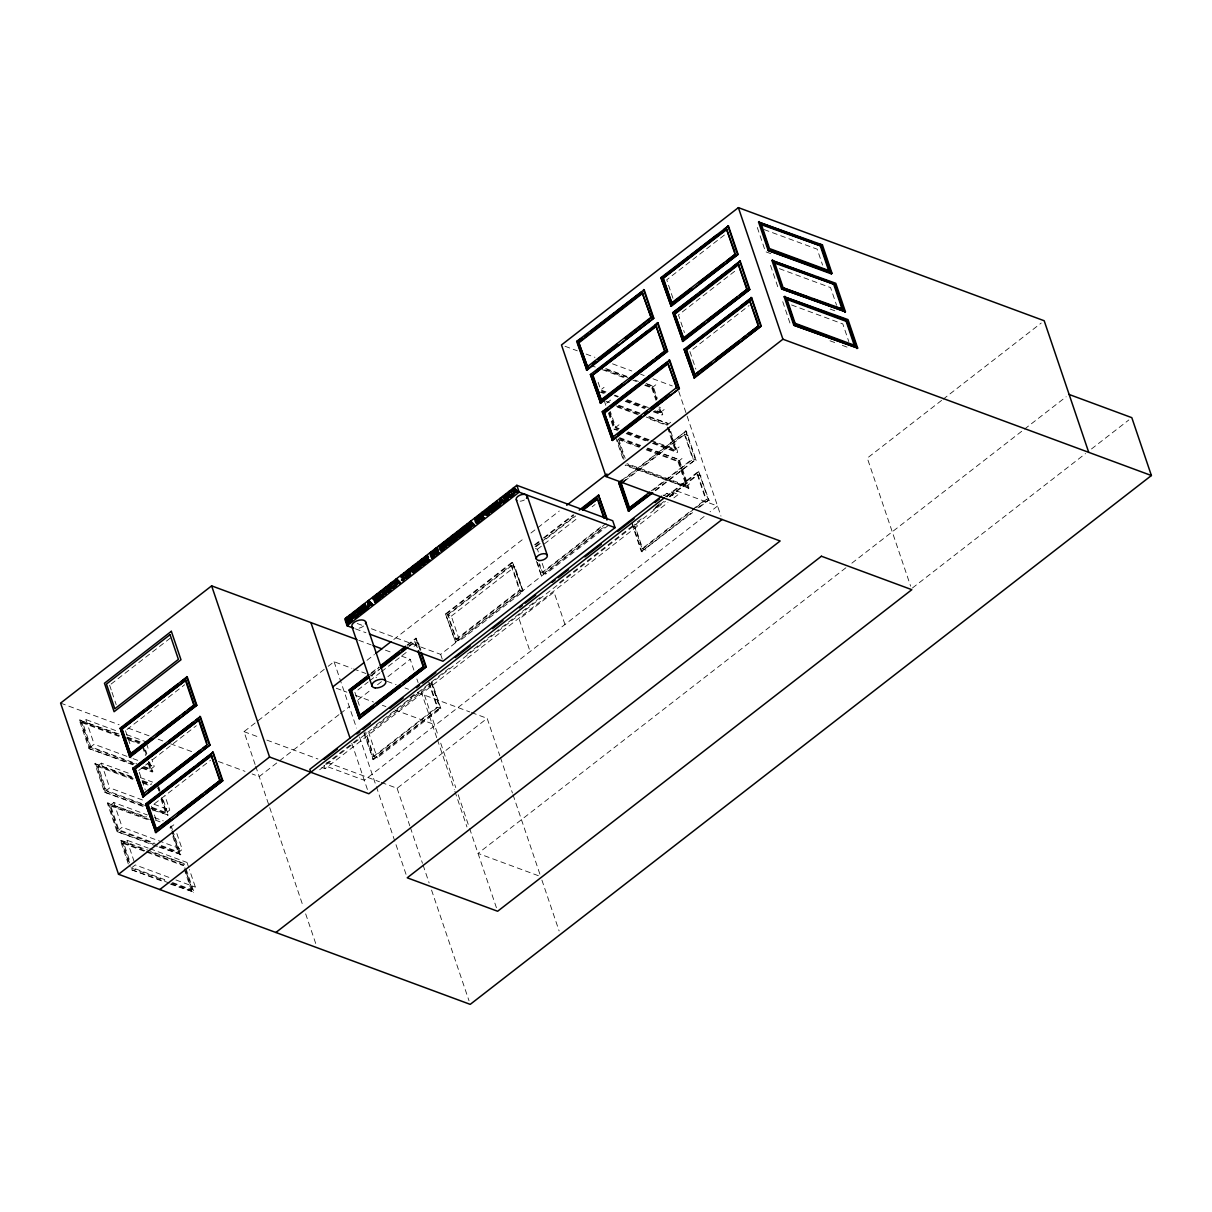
<?xml version="1.0" encoding="UTF-8"?>
<svg xmlns="http://www.w3.org/2000/svg" width="1212" height="1212" viewBox="0 0 1212 1212"><rect width="100%" height="100%" fill="white"/><g stroke="black" fill="none" stroke-linecap="round" stroke-linejoin="round"><path stroke-width="0.75" stroke-dasharray="5 3.75" d="M111.095 684.068L171.725 636.997M132.85 764.802L88.976 748.577L79.341 720.11L120.367 734.517M134.32 763.696L90.158 747.349L81.795 722.64L85.81 719.534L117.609 731.29M724.397 235.037L666.721 279.82L673.281 299.228M90.158 747.349L94.172 744.244L131.275 757.97M88.976 748.577L133.517 764.287M126.957 729.548L184.633 684.765M143.107 806.48L104.505 792.193L94.869 763.727L134.138 777.498M144.546 805.344L105.686 790.966L97.324 766.257L101.338 763.151L131.366 774.256M734.654 271.321L678.462 314.953L684.432 332.603M601.849 389.052L604.076 387.325M105.686 790.966L109.701 787.861L145.031 800.935M104.505 792.193L143.774 805.965M606.667 403.142L610.666 400.036M138.668 770.468L196.344 725.7M143.167 766.954L150.227 769.575L154.242 766.454L151.848 759.394M157.363 846.521L116.988 831.583L107.353 803.117L146.637 816.888M692.855 349.207L749.046 305.575M141.637 768.06L152.167 771.953L152.833 771.438L149.818 762.53M176.876 833.583L182.254 849.476L178.24 852.581L118.17 830.371L109.807 805.662L113.822 802.541L147.394 814.964M647.163 384.613L653.101 386.052L657.313 398.506M644.708 385.34L651.768 387.946L655.783 384.825M609.651 411.974L615.029 427.851L619.029 424.745M608.424 413.065L613.848 429.078L618.014 429.866M157.393 788.482L158.045 787.967L159.242 791.497M255.111 764.484L243.991 731.654L326.679 667.448M328.164 666.312L334.073 661.722L351.798 668.282M118.17 830.371L122.185 827.251L182.254 849.476M116.988 831.583L152.757 844.052M154.409 803.829L210.6 760.197M654.828 410.701L660.131 412.656L664.146 409.55M653.298 411.792L662.07 415.034L662.737 414.519L660.328 407.399M128.305 863.929L120.473 840.795L121.139 840.28L184.315 863.656L152.061 852.49M129.502 862.747L122.927 843.34L126.942 840.219L148.137 848.067M151.621 807.965L165.756 813.191L169.771 810.071L164.983 795.951M670.736 422.246L666.721 425.367L647.299 418.17M366.978 660.313L374.432 654.525M393.809 639.481L524.978 537.643M530.947 533.022L559.262 511.04M153.651 810.373L168.347 815.055L162.332 797.254M169.877 827.872L173.892 824.766M445.516 613.939L455.773 642.633L445.516 613.939L512.403 562.004L522.66 590.698L512.403 562.004M534.613 544.764L542.037 538.992M543.521 537.84L573.261 514.752M446.137 614.166L513.024 562.232M535.234 544.991L542.673 539.219M544.158 538.067L573.882 514.994M371.402 672.766L378.826 667.009M407.065 645.072L415.989 638.148L420.231 649.056M370.539 674.16L379.462 667.236M407.702 645.314L416.61 638.391M447.516 614.726L511.1 565.368L514.888 566.761L523.251 591.471L459.666 640.845L455.879 639.436L447.516 614.726L451.303 616.135L459.666 640.845M535.113 546.718L575.049 515.721M540.173 543.506L534.265 548.097L537.431 549.263L538.613 552.793M546.097 538.916L575.67 515.948M621.695 480.316L686.234 430.927L695.87 459.393L654.253 491.693M371.796 674.811L379.189 669.069M408.777 646.102L414.686 641.512L418.473 642.921L420.867 649.98M619.347 482.846L686.234 430.927M370.948 676.19L379.826 669.297M409.398 646.329L415.322 641.739L417.701 648.799M622.195 482.27L684.31 434.047L688.098 435.441M624.301 481.346L684.932 434.275L693.309 458.984L651.889 491.133M451.303 616.135L514.888 566.761M537.431 549.263L578.836 517.115M592.138 506.783L595.107 504.495M357.843 689.992L368.206 681.947M369.675 680.796L380.023 672.766M381.507 671.615L408.126 650.95M414.049 646.36L418.473 642.921M653.889 442.228L675.099 450.076L679.099 446.955M338.936 714.671L259.201 776.589L252.111 773.953M340.42 713.535L349.283 706.657M358.191 699.733L371.584 689.34M377.523 684.719L381.977 681.265M387.931 676.644L410.232 659.328L413.868 670.054M652.45 443.365L677.023 452.455L677.69 451.94L670.463 430.578M647.072 448.561L679.326 459.727L688.961 488.194L625.119 465.347M646.193 449.864L678.008 461.636L682.008 458.515M455.879 639.436L519.463 590.077L523.251 591.471M539.007 563.747L541.991 572.579L602.637 525.508M606.212 523.433L542.628 572.806L539.643 563.989M159.105 847.173L180.846 854.445L173.013 831.311M455.151 642.405L522.039 590.471M536.462 561.308L541.279 575.533L605.182 525.917M371.387 628.755L440.653 654.374L604.333 527.296M651.268 490.905L692.673 458.757L696.461 460.166M541.991 572.579L545.794 573.973L609.378 524.614M655.116 490.315L695.87 459.393M188.799 867.731L187.012 862.444L182.997 865.55L145.894 851.824M663.903 495.587L666.888 493.269L672.918 495.496L671.706 491.951L667.236 495.42M665.933 496.632L698.627 471.241L708.884 499.95L698.491 508.025M666.555 496.875L699.248 471.483M410.08 697.582L414.519 694.128M655.919 506.752L660.358 503.313M669.221 496.42L697.324 474.604L701.112 476.013M637.315 521.918L641.754 518.463M655.071 508.131L660.979 503.541M669.857 496.647L697.96 474.831L706.323 499.556L695.961 507.586M325.498 764.211L358.282 738.759M376.174 724.867L449.213 668.176M467.09 654.283L541.612 596.425M559.505 582.533L632.543 525.841M653.404 509.631L663.843 501.541M669.797 496.905L677.25 491.118L717.549 506.025L710.065 511.843M319.665 769.756L371.826 729.245M373.326 728.094L649.071 514.009M650.556 512.858L665.464 501.283M628.058 464.772L686.371 486.345L690.385 483.224M321.786 767.438L325.119 768.666L667.933 502.51M673.887 497.874L678.372 494.405L677.25 491.118M171.922 883.078L191.36 890.259L195.374 887.154L189.39 869.504M170.483 884.199L193.95 892.123L185.527 867.216M373.447 756.5L437.047 707.126L440.835 708.535L377.25 757.909L373.447 756.5L365.691 733.548M634.33 525.735L642.102 548.688L690.901 510.797M692.385 509.646L705.687 499.314L709.474 500.723M694.491 508.737L642.724 548.915L634.967 525.978M372.735 759.454L440.244 707.763L373.357 759.697L363.085 730.987M631.74 523.175L641.375 551.642L691.916 512.403M697.854 507.798L708.884 499.95M641.375 551.642L692.537 512.646M704.096 516.479L364.297 780.286L323.998 765.378L325.119 768.666M381.25 782.422L397.097 788.285L487.163 718.352L499.798 755.682M941.618 400.384L867.292 458.091L910.636 586.169M943.103 399.233L1041.214 323.059M845.885 567.792L478.043 853.384L538.976 875.928M851.869 563.156L1023.049 430.245M1024.534 429.093L1066.166 396.778M912.394 588.017L1085.543 453.576M1091.512 448.94L1128.826 419.973M764.211 229.598L817.206 249.202L822.584 265.095M770.802 253.656L765.499 251.702L757.136 226.992M779.361 268.655L830.584 287.608L836.568 305.257M830.114 309.045L835.416 310.999M791.572 304.969L842.81 323.922L848.794 341.572M829.978 340.799L835.28 342.754M842.34 345.375L847.642 347.329M565.004 346.268L577.321 350.813M586.108 354.071L594.91 357.328M612.499 363.827L631.846 370.993M640.633 374.235L644.148 375.538M652.95 378.795L672.296 385.946M605.712 368.524L626.771 376.311M646.072 383.446L653.101 386.052M606.803 369.69L627.861 377.477M634.876 380.068L638.391 381.371M604.727 369.781L624.165 376.977M632.997 380.25L636.527 381.553M645.36 384.81L652.435 387.431L656.616 399.793M595.228 367.039L591.698 365.721L592.895 369.251M602.303 369.645L623.498 377.493M606.03 391.885L600.728 389.916L597.137 379.326M614.863 395.157L618.393 396.46M627.225 399.718L648.435 407.565M657.268 410.838L660.798 412.141L659.01 406.853M601.834 391.097L605.364 392.4M614.196 395.673L617.726 396.975M626.559 400.248L645.996 407.429M601.303 391.794L604.818 393.097M625.877 400.884L645.178 408.02M653.95 411.277L662.737 414.519M598.88 391.658L604.152 393.612M625.21 401.399L644.511 408.535M618.908 405.293L639.966 413.08M648.753 416.322L668.054 423.473L648.087 416.837M605.97 401.263L609.469 402.566M618.241 405.808L639.315 413.595M616.15 405.899L637.36 413.747M646.193 417.004L667.388 424.851M617.256 407.065L638.466 414.913M619.226 428.654L615.681 427.336L610.318 411.459M628.058 431.911L649.253 439.759M651.026 440.41L675.751 449.561L667.994 426.609M615.029 427.851L618.559 429.169M627.392 432.426L652.132 441.577M626.786 433.108L651.359 442.198M653.116 442.85L677.69 451.94M613.848 429.078L617.347 430.381M626.134 433.623L645.435 440.759M619.65 437.653L640.709 445.44M647.738 448.046L679.326 459.727M640.057 445.971L615.484 436.881L623.316 459.999M620.362 439.547L639.8 446.728M646.86 449.349L678.659 461.121L687.037 485.83L626.968 463.605M639.133 447.258L617.938 439.411L624.498 458.818M625.786 464.832L688.961 488.194M671.706 491.951L678.372 494.405M663.07 495.072L668.13 496.935L666.888 493.269M634.361 524.205L637.527 525.372M642.102 548.688L645.89 550.096M541.279 575.533L537.083 561.535M357.192 623.498L364.282 626.119M355.449 628.861L365.948 632.74M358.813 640.3L371.22 644.905M385.401 650.147L392.506 652.768M401.369 656.056L410.232 659.328M353.571 668.933L365.979 673.524M367.751 674.175L376.614 677.463M387.249 681.402L396.127 684.674M404.99 687.946L408.535 689.264M417.398 692.537L469.756 711.914M471.498 712.55L487.163 718.352M336.254 688.234L346.89 692.173M355.752 695.461L373.493 702.021M382.356 705.293L385.901 706.611M394.764 709.884L432.002 723.655M243.991 731.654L259.838 737.502M266.867 740.108L317.908 758.985M326.695 762.242L379.492 781.77M60.6 703.111L119.124 724.761M127.987 728.048L149.258 735.911M158.136 739.199L163.453 741.168M170.544 743.789L191.814 751.652M218.418 761.5L245.021 771.332M126.442 734.563L145.879 741.744M127.396 737.123L143.183 742.971M79.341 720.11L119.715 735.048M126.73 737.638L142.531 743.486M119.564 735.851L82.461 722.125L90.824 746.834L136.759 763.833M126.624 738.472L142.531 744.35M81.795 722.64L118.897 736.366M129.502 740.29L138.335 743.562M133.032 758.621L138.335 760.575M147.167 763.848L154.242 766.454M143.819 766.438L150.894 769.059L148.5 762M142.289 767.544L152.833 771.438M140.198 777.528L152.56 782.104M142.925 780.74L151.697 783.982M94.869 763.727L133.471 778.013M142.258 781.255L151.03 784.497M133.32 778.816L97.99 765.742L106.353 790.451L143.455 804.177M142.152 782.088L149.212 784.694M97.324 766.257L132.653 779.331M143.258 783.255L148.561 785.209M153.863 804.192L169.771 810.071M152.288 807.45L166.423 812.676L161.635 798.557M150.803 808.556L168.347 815.055M154.454 817.57L163.287 820.842M155.409 820.13L162.423 822.736M107.353 803.117L147.728 818.055M149.334 819.524L110.474 805.147L118.837 829.856L154.166 842.916M109.807 805.662L148.682 820.039M161.241 845.537L178.906 852.066L170.544 827.357M159.772 846.658L180.846 854.445M149.909 848.718L187.012 862.444M120.473 840.795L145.046 849.885M144.789 850.657L123.594 842.825L130.169 862.232M146.561 851.309L183.663 865.035M122.927 843.34L144.122 851.172M168.877 877.352L135.305 864.929L131.956 867.534L165.529 879.942M175.937 879.957L195.374 887.154M172.589 882.563L192.026 889.744L184.86 868.565M131.29 868.05L164.862 880.457M169.392 883.033L130.108 869.262L163.453 881.609M171.134 883.684L193.95 892.123M770.514 265.383L778.892 290.092M782.74 301.697L791.103 326.422M689.901 351.51L695.87 369.16M678.765 391.446L685.947 412.671M687.143 416.201L720.973 516.13M685.613 430.684L695.249 459.151M698.627 471.241L708.262 499.723M684.31 434.047L692.673 458.757M697.324 474.604L705.687 499.314M668.6 427.548L677.023 452.455M678.659 460.242L688.295 488.709M667.327 427.124L675.099 450.076M652.435 386.567L657.252 400.793M659.661 407.914L662.07 415.034M678.008 461.636L686.371 486.345M651.768 387.946L655.95 400.308M658.934 409.126L660.131 412.656M618.59 438.895L625.165 458.303M609.091 412.55L614.514 428.563M604.212 400.611L606.015 405.944M617.347 439.911L623.968 459.484M632.361 523.402L641.996 551.884M564.974 624.483L554.02 592.092L519.16 619.165L530.114 651.556M542.203 563.383L545.794 573.973M511.1 565.368L519.463 590.077M500.404 757.47L512.434 793.012M513.04 794.799L540.113 874.791M541.9 880.079L559.111 930.937M440.653 654.374L442.971 661.237M440.835 708.535L432.472 683.826L368.872 733.184L377.25 757.909M431.805 682.856L440.244 707.763M431.184 682.614L439.623 707.535M415.989 638.148L420.2 650.602M429.306 682.659L437.668 707.369L374.084 756.727L365.721 732.018M428.684 682.417L437.047 707.126M414.686 641.512L417.079 648.572M424.488 695.173L438.32 736.048M440.729 743.168L455.773 787.603M458.181 794.724L469.014 826.72M469.62 828.493L496.435 907.758M416.883 678.993L418.095 682.553M421.125 691.491L436.82 737.911M437.426 739.684L454.303 789.542M454.909 791.315L466.953 826.932M397.097 788.285L409.777 825.781M410.383 827.569L422.473 863.292M423.079 865.08L429.124 882.942M431.548 890.078L469.029 1000.809M354.889 692.279L360.267 708.172M363.721 731.23L373.357 759.697M334.073 661.722L356.525 728.048M359.54 736.957L406.611 876.034M351.783 743.289L367.721 790.391M255.702 766.211L303.258 906.743M305.666 913.863L315.938 944.178M146.47 743.517L148.864 750.576M158.711 786.588L159.923 790.148M145.591 750.077L146.803 753.637M158.045 787.103L159.257 790.663M161.666 797.769L167.68 815.57M172.407 829.538L171.195 825.978L170.544 826.493L172.952 833.614M184.86 867.731L193.299 892.638M144.94 750.592L146.137 754.152M148.546 761.272L152.167 771.953M143.122 746.107L146.107 754.94M173.543 835.386L180.179 854.96M160.969 799.072L165.756 813.191M184.194 869.08L191.36 890.259M142.455 746.622L145.455 755.455M148.44 764.272L150.227 769.575M172.861 836.704L178.24 852.581M151.455 806.116L153.833 813.176M154.439 814.949L156.833 822.009M125.487 730.7L130.866 746.577M139.259 772.241L145.243 789.891M109.625 685.219L111.413 690.507M112.004 692.279L114.398 699.339M114.989 701.097L116.185 704.626M101.338 763.151L109.701 787.861M126.942 840.219L134.699 863.171M85.81 719.534L94.172 744.244M113.822 802.541L122.185 827.251M95.536 763.212L105.171 791.678M121.139 840.28L130.169 866.974M80.007 719.595L89.643 748.062M108.019 802.602L117.655 831.068M363.6 626.043A7.287 3.863 -18.7 0 1 356.782 628.573M524.372 499.95A5.802 3.075 -18.7 0 1 520.13 501.192M511.722 565.595L448.137 614.969L456.5 639.678L520.084 590.305L511.722 565.595"/><path stroke-width="1.5" d="M368.675 604.349L368.675 602.152L370.387 603.637L368.675 604.349L370.387 603.637M369.205 604.546L369.221 602.349M396.506 582.73L396.506 580.533L398.233 582.018L396.506 582.73L398.233 582.018M397.051 582.927L397.051 580.745M470.726 525.114L470.726 522.917L472.438 524.402L470.726 525.114L472.438 524.402M471.271 525.311L471.271 523.13M500.404 502.071L500.404 499.874L502.132 501.359L500.404 502.071L502.132 501.359M500.95 502.268L500.95 500.071M514.009 491.496L514.024 489.315L515.736 490.784L514.009 491.496L515.736 490.784M514.555 491.708L514.555 489.512M371.024 604.333L367.797 607.53L370.478 604.137L371.72 605.106L372.584 604.424L368.645 600.485L372.584 604.424M398.854 582.714L395.642 585.911L398.309 582.517L399.551 583.487L400.43 582.82L396.475 578.866L400.43 582.82M473.074 525.099L469.847 528.296L472.528 524.902L473.771 525.872L474.634 525.205L470.695 521.251L474.634 525.205M502.753 502.056L499.541 505.252L502.207 501.859L503.45 502.828L504.328 502.147L500.374 498.208L504.328 502.147M516.373 491.481L513.146 494.678L515.827 491.284L517.069 492.254L517.933 491.587L513.979 487.633L517.933 491.587M450.016 541.597C449.546 546.036 444.577 542.279 447.879 539.991A2.409 1.712 -69.7 0 1 449.031 539.582C452.061 536.052 442.168 541.779 447.137 544.809A3.075 2.182 -69.7 0 0 448.046 544.961L449.955 543.809A2.818 2 -69.7 0 0 450.697 542.446L450.894 541.249A3.045 2.151 -69.7 0 0 450.728 540.158L448.44 541.673C449.016 544.552 451.924 539.764 448.743 542.582M450.561 541.794C450.091 546.233 445.122 542.476 448.425 540.188A2.409 1.712 -69.7 0 1 449.576 539.794L449.955 539.855M415.837 566.337C415.883 563.05 419.079 567.004 415.489 565.292M426.276 558.232C428.79 556.323 424.23 556.702 426.821 558.444M427.078 558.232L427.306 556.899M464.787 528.341L465.575 527.068L464.438 527.296L465.332 528.538L466.12 527.265L464.438 527.296M490.663 508.237C490.754 504.737 493.905 509.404 490.315 507.207M449.425 539.658L450.319 538.734M356.737 611.469C357.358 612.893 353.98 609.454 352.51 613.817A3.045 2.151 -69.7 0 0 352.313 615.438C353.374 622.741 363.767 610.227 353.783 617.62M382.81 590.608C381.735 593.441 384.598 590.077 382.234 590.729A3.591 2.56 -69.7 0 0 380.78 591.547L379.674 593.365A3.045 2.151 -69.7 0 0 379.477 594.971L380.159 596.683M393.855 582.033C395.718 583.684 391.006 580.321 390.158 584.593A3.045 2.151 -69.7 0 0 389.961 586.199L391.567 588.411M511.358 490.799C510.282 493.648 513.146 490.269 510.782 490.921A3.591 2.56 -69.7 0 0 509.328 491.739L508.207 493.557A3.045 2.151 -69.7 0 0 508.025 495.178L509.07 497.178M351.222 617.181L350.207 616.681L351.207 614.893L351.328 616.211L349.677 616.484L352.859 618.09L351.525 620.862L349.662 620.377L352.01 619.226L350.616 618.165M402.672 575.715L403.626 574.806L401.566 576.336L404.838 578.457L402.96 580.669L401.536 580.109L403.929 578.503L401.217 577.579L400.793 575.836A1.682 1.197 -69.7 0 1 401.293 575.003L403.626 574.806M357.843 614.802L356.51 614.363L354.162 616.484M379.977 596.774L382.371 596.94L384.462 594.138L383.128 593.698L380.78 595.819M391.446 588.381L393.915 588.032L395.506 585.578L394.158 585.138L392.218 587.275M508.949 497.162L511.419 496.799L513.009 494.344L511.661 493.905L509.328 496.026M349.662 620.377L351.283 618.317M401.536 580.109C405.581 578.791 401.081 578.23 401.339 576.033A1.682 1.197 -69.7 0 1 401.839 575.2L403.157 574.685M410.383 571.125C410.823 568.549 407.005 571.564 409.974 571.519M416.776 567.413C420.019 572.943 418.428 561.913 415.231 564.322M417.064 566.428L418.064 565.64L417.519 563.974L414.337 565.004L416.595 570.261L417.428 569.61L416.701 567.474M427.018 562.171C423.033 548.172 426.079 565.974 427.321 561.323C425.139 556.429 428.366 562.262 429.836 559.974C426.412 560.429 429.306 553.642 425.654 556.217M467.438 530.795C459.772 525.584 472.422 534.856 466.302 527.932C467.196 526.462 465.347 524.675 464.166 526.311M466.014 528.432L467.014 527.644L466.468 525.978L463.272 527.008L464.984 532.068L466.378 531.613L465.105 529.28L466.378 531.613M491.405 512.176C487.421 498.177 490.481 515.979 491.708 511.328C489.527 506.434 492.754 512.267 494.238 509.979L491.89 508.343L491.481 505.555M409.914 575.458C403.687 559.52 412.792 584.32 409.474 572.458L410.762 569.625L408.535 569.504M409.474 572.458C413.034 572.594 410.762 566.307 408.202 570.397M357.04 639.648L211.63 585.866L60.6 703.111L118.534 874.276L470.226 1004.369L1151.4 475.528L1131.811 417.655L1069.136 394.476M1088.724 452.349L1044.183 320.741L738.381 207.631L561.489 344.965L606.03 476.558L780.149 540.976L275.881 932.482M576.67 341.451L644.178 289.759L653.813 318.226L586.926 370.16L576.67 341.451L581.745 338.224M584.729 335.921L587.699 333.603M590.668 331.3L614.454 312.832M617.423 310.53L641.209 292.062M660.934 277.624L728.442 225.917L738.078 254.384L671.19 306.318L660.934 277.624L671.19 306.318M578.654 342.254L587.653 367.191L578.654 342.254L642.254 292.88L651.238 317.832L642.254 292.88M661.555 277.851L688.31 257.08M691.279 254.778L716.55 235.158M723.988 229.386L728.442 225.917M579.291 342.481L642.875 293.122M691.143 288.441L671.918 303.364L662.919 278.412L726.518 229.053L734.911 252.217M662.919 278.412L727.139 229.28M758.56 222.054L822.418 244.915L832.053 273.382L831.387 273.897L768.196 250.52L758.56 222.054L811.222 241.521M768.256 247.339L760.485 224.387L761.151 223.872L821.221 246.097L829.584 270.806L769.514 248.581L761.151 223.872M119.7 728.503L187.209 676.796L196.844 705.263L129.957 757.197L120.321 728.73M121.806 727.579L144.107 710.262M148.561 706.808L178.3 683.719M181.27 681.417L187.209 676.796M587.032 366.963L650.617 317.589M592.092 363.751L595.047 361.464M598.001 359.161L617.226 344.238M624.619 338.496L649.768 318.968M121.7 729.291L185.906 680.159L121.7 729.291L130.684 754.243L151.394 738.169M671.297 303.121L735.502 253.99L726.639 260.883M698.536 282.699L723.685 263.171M586.305 369.918L653.813 318.226M670.569 306.091L738.078 254.384M590.441 374.523L657.949 322.816L667.585 351.283L600.697 403.217L590.441 374.523L600.697 403.217M595.531 371.296L619.302 352.828M622.286 350.51L647.541 330.906M654.98 325.134L657.949 322.816M672.675 312.757L740.184 261.05L749.819 289.532L682.932 341.451L672.675 312.757L697.082 294.516M601.425 400.263L592.441 375.311L656.025 325.952L665.024 350.889L656.146 357.782M700.051 292.213L703.021 289.91M706.005 287.592L728.291 270.291M732.76 266.822L740.184 261.05M592.441 375.311L656.646 326.18M674.675 313.56L683.659 338.496L674.675 313.56L738.26 264.186L747.243 289.123L739.85 294.864M675.296 313.787L738.881 264.413M768.196 250.52L832.053 273.382M130.063 754L194.284 704.869L188.36 709.459M155.833 734.714L179.482 716.353M182.451 714.05L185.406 711.762M129.336 756.97L196.844 705.263M771.953 260.444L835.795 283.305L845.431 311.772L781.588 288.91L771.953 260.444L814.07 276.018M781.634 285.729L773.862 262.777L774.529 262.262L834.598 284.487L842.961 309.196L833.462 306.439M600.804 400.036L665.024 350.889M602.909 399.112L622.135 384.189M629.528 378.447L653.192 360.07M683.038 338.269L747.243 289.123M600.076 402.99L667.585 351.283M685.144 337.345L704.369 322.422M707.323 320.12L736.896 297.167M682.311 341.223L749.819 289.532M132.881 768.272L200.389 716.58L210.024 745.047L143.137 796.966L132.881 768.272L143.137 796.966M136.486 766.196L164.726 744.274M169.18 740.805L192.966 722.337M195.935 720.034L200.389 716.58M134.88 769.075L199.101 719.928L134.88 769.075L143.864 794.011L135.502 769.302M602.228 411.762L669.736 360.07L679.371 388.537L612.484 440.471L602.228 411.762L607.318 408.535M610.287 406.232L640.012 383.143M642.981 380.841L666.767 362.373M684.113 349.314L751.622 297.607L761.257 326.073L694.37 378.008L684.113 349.314L694.37 378.008M686.219 348.389L704.066 334.542M708.52 331.073L736.76 309.151M741.229 305.682L751.622 297.607M604.227 412.565L613.211 437.517L604.227 412.565L667.812 363.191L676.811 388.143L667.812 363.191M604.849 412.792L668.448 363.433M711.368 362.418L694.476 374.811L686.113 350.101L749.698 300.727L758.091 323.907M686.113 350.101L750.334 300.97M822.418 244.915L816.479 243.476M760.485 224.387L821.221 246.097M369.448 634.043L442.971 661.237L615.06 527.644L612.742 520.766L516.842 485.3L344.753 618.893L347.071 625.771L353.692 628.21A7.287 3.863 -18.7 0 1 357.161 620.741A7.287 3.863 -18.7 0 1 365.509 623.816M347.238 620.605L349.359 619.59L347.238 620.605L347.692 621.938L349.268 620.726L350.132 621.862C346.647 627.437 343.087 616.938 348.42 616.802L348.738 617.741L346.617 618.771L348.738 617.741M358.934 614.257L360.176 613.56A1.894 1.348 -69.7 0 0 360.797 612.439L359.585 607.515L361.343 612.636A1.894 1.348 -69.7 0 1 360.721 613.757C358.191 616.423 354.904 609.545 357.979 609.378L359.858 613.272L360.525 612.257L359.282 608.363L359.313 613.06L357.979 609.378M359.282 608.363L360.131 607.712M362.327 608.894L364.448 607.879L362.327 608.894L362.782 610.227L364.357 609L365.221 610.151C361.737 615.711 358.176 605.227 363.509 605.091L363.827 606.03L361.706 607.06L363.827 606.03M364.282 604.485L365.13 603.834L366.524 607.969L367.751 607.03L368.054 607.939C364.024 614.605 362.539 597.258 365.433 607.863M369.175 600.682L367.781 601.152L367.797 607.53M374.766 597.546L376.144 601.667L375.296 602.319L373.902 598.213C371.008 599.576 373.235 596.365 375.235 595.986L375.568 596.925L374.22 597.349L375.568 596.925M377.053 597.471L379.159 596.44L377.053 597.471L377.508 598.804L379.068 597.577L379.932 598.728C376.447 604.288 372.902 593.804 378.22 593.668L378.538 594.607L376.432 595.622L378.538 594.607M386.34 593.744L384.674 590.229L386.34 593.744C382.265 595.122 382.84 583.548 387.613 590.577L385.946 587.047L387.613 590.577M386.476 587.259L387.325 586.608L389.037 591.668L388.234 592.289L384.674 590.229M388.264 585.866L389.097 585.214L390.809 590.274C386.976 593.244 387.052 577.76 389.976 590.926M397.021 579.063L395.627 579.533L395.642 585.911M406.171 577.836L403.702 573.261L405.081 572.806L406.596 576.73L407.58 575.397L405.838 571.61L407.08 575.488L405.914 576.427L405.081 572.806M406.384 571.806L407.217 571.155L408.429 576.079A1.894 1.348 -69.7 0 1 407.823 577.2L405.626 577.639M412.868 569.655L414.989 568.64L412.868 569.655L413.322 570.988L414.883 569.776L415.746 570.913C412.262 576.488 408.717 565.989 414.034 565.852L414.352 566.807L412.247 567.822L414.352 566.807M418.322 562.535L419.155 561.883L420.867 566.943C417.034 569.913 417.11 554.429 420.034 567.595M425.306 557.111C426.866 553.672 430.245 557.838 427.488 558.338M430.533 553.051L433.851 551.581A3.257 2.303 -69.7 0 1 434.563 552.233L434.896 555.323A2.363 1.682 -69.7 0 1 433.972 556.732C429.654 562.838 429.063 543.946 432.245 558.111M436.047 551.657L438.168 550.642L436.047 551.657L436.502 552.99L438.077 551.763L438.941 552.914C435.456 558.474 431.896 547.991 437.229 547.854L437.547 548.794L435.426 549.824L437.547 548.794M439.668 545.961L440.501 545.324L442.213 550.369C438.365 553.339 438.456 537.855 441.38 551.021M444.001 548.991L442.335 545.476L444.001 548.991C439.911 550.354 440.486 538.795 445.258 545.824L443.592 542.294L445.258 545.824M444.137 542.491L444.971 541.84L446.683 546.9L445.88 547.521L442.335 545.476M452.364 538.992L454.485 537.976L452.364 538.992L452.818 540.325L454.394 539.098L455.257 540.249C451.758 545.809 448.213 535.325 453.546 535.189L453.864 536.128L451.743 537.158L453.864 536.128M456.879 538.992L455.212 535.477L456.879 538.992C454.833 541.309 452.303 533.841 455.121 533.962L458.136 535.825L457.015 532.492L458.136 535.825M457.015 532.492L457.848 531.841L459.56 536.901L458.212 537.325L459.56 536.901M458.803 531.114L459.636 530.462L461.348 535.522C457.5 538.476 457.591 522.993 460.515 536.174M467.256 524.538L468.09 523.887L469.801 528.947C465.969 531.917 466.044 516.433 468.968 529.599M470.392 528.493L470.377 522.114L471.226 521.448M475.225 518.342L476.058 517.706L477.77 522.766C473.937 525.72 474.028 510.237 476.937 523.402M479.558 521.372L477.892 517.857L479.558 521.372C475.483 522.751 476.058 511.176 480.831 518.206L479.164 514.676L480.831 518.206M479.694 514.873L480.543 514.236L482.255 519.281L481.452 519.918L477.892 517.857M483.33 515.57C486.33 512.934 480.785 515.721 484.103 517.857C481.346 519.812 479.452 511.615 483.739 511.737L484.058 512.676L482.164 513.524L484.058 512.676M489.693 507.116L491.678 505.768M495.39 509.085L494.254 505.313L495.39 509.085L494.041 509.525L493.087 503.874L494.451 503.434L496.662 506.161L496.556 503.283M498.95 506.328C496.299 499.405 496.89 507.601 499.768 505.692L497.314 501.207L495.95 501.647L496.117 505.965M504.783 496.617L506.161 500.723L505.313 501.374L503.919 497.268C499.253 497.753 507.57 494.208 505.04 495.784M505.768 494.632L506.601 493.996L508.313 499.056C504.48 502.01 504.571 486.527 507.48 499.692M514.524 487.845L513.13 488.3L513.146 494.678M372.584 598.622L373.902 598.213M431.124 553.142C431.911 552.111 433.699 552.278 434.047 553.581C434.002 560.868 428.897 548.43 432.76 556.535M461.181 529.826C465.832 526.159 458.091 533.219 463.605 529.72L463.923 530.644L461.802 531.659L463.923 530.644M502.601 497.677L503.919 497.268M431.669 553.339C433.82 551.051 434.396 555.899 432.214 556.338M346.617 618.771L346.935 619.68L348.495 618.468L349.359 619.59M361.706 607.06L362.024 607.969L363.585 606.742L364.448 607.879M376.432 595.622L376.735 596.546L378.311 595.319L379.159 596.44M409.156 571.519L409.823 570.049M412.247 567.822L412.55 568.731L414.125 567.519L414.989 568.64M435.426 549.824L435.744 550.733L437.305 549.506L438.168 550.642M451.743 537.158L452.046 538.067L453.621 536.855L454.485 537.976M461.499 530.735L463.605 529.72M482.164 513.524L484.679 514.524M346.935 619.68L349.041 618.665M362.024 607.969L364.13 606.954M376.735 596.546L378.856 595.516M412.55 568.731L414.671 567.716M435.744 550.733L437.85 549.718M452.046 538.067L454.167 537.052M482.482 514.449L484.376 513.6M448.44 541.673L451.273 540.37A3.045 2.151 -69.7 0 1 451.425 541.461L451.243 542.643A2.818 2 -69.7 0 1 450.5 544.006L448.591 545.158A3.075 2.182 -69.7 0 1 447.667 545.006L446.622 541.522L449.773 538.613M426.594 559.171L428.927 560.686M490.981 509.176L493.314 510.691M365.13 603.834L365.979 607.773L367.751 607.03M461.802 531.659L462.257 532.992L463.832 531.78L464.696 532.916C459.636 540.567 459 520.357 462.287 534.78M347.692 621.938L349.813 620.923M362.782 610.227L364.903 609.212M377.508 598.804L379.614 597.774M413.322 570.988L415.428 569.973M436.502 552.99L438.623 551.975M462.257 532.992L464.378 531.977M347.177 623.529L350.132 621.862M362.267 611.818L365.221 610.151M365.463 609.348L368.054 607.939M370.478 604.137L372.039 604.227M373.372 598.016L374.75 602.122L376.144 601.667M376.993 600.394L379.932 598.728M384.961 594.198L385.795 593.547M387.688 592.092L389.037 591.668M389.431 590.729L390.809 590.274M398.309 582.517L399.884 582.608M409.368 575.261L410.201 574.609M412.807 572.579L415.746 570.913M416.049 570.064L417.428 569.61M417.958 568.579L418.867 567.867M419.488 567.398L420.867 566.943M426.472 561.974L427.321 561.323M428.381 560.489L429.836 559.974M431.699 557.914C435.775 557.368 435.093 548.809 430.972 552.081M435.987 554.581L438.941 552.914M440.835 550.824L442.213 550.369M442.607 549.445L443.456 548.794M445.334 547.324L446.683 546.9M452.303 541.915L455.257 540.249M455.485 539.446L456.333 538.795M459.969 535.962L461.348 535.522M461.742 534.583L464.696 532.916M464.984 532.068L465.832 531.417M466.893 530.583L467.817 529.871M468.438 529.402L469.801 528.947M472.528 524.902L474.104 524.993M476.407 523.205L477.77 522.766M478.179 521.827L479.013 521.175M480.906 519.721L482.255 519.281M482.724 518.297L484.103 517.857M490.875 511.979L491.708 511.328M492.769 510.494L494.238 509.979M494.041 509.525L494.844 508.888M494.254 505.313L496.269 507.783L496.996 507.207L496.859 503.298M498.405 506.116L499.768 505.692M502.207 501.859L503.783 501.95M503.389 497.072L504.768 501.177L506.161 500.723M506.949 499.495L508.313 499.056M515.827 491.284L517.388 491.39M496.269 507.783L497.541 507.419L497.405 503.495M842.961 309.196L782.24 287.486L808.737 297.288M347.071 625.771L519.16 492.163L615.06 527.644M781.588 288.91L845.431 311.772M143.243 793.784L207.464 744.638M784.164 296.773L848.021 319.62L857.657 348.086L793.799 325.24L784.164 296.773L826.296 312.348M148.303 790.572L200.071 750.38M203.025 748.092L205.979 745.789M142.516 796.738L210.024 745.047M786.755 298.591L786.088 299.106L846.158 321.331L854.521 346.041L855.187 345.526L846.824 320.801L786.755 298.591L795.117 323.301L855.187 345.526M612.59 437.274L676.175 387.901M617.65 434.063L641.315 415.701M644.269 413.398L647.223 411.095M650.193 408.808L669.418 393.885M694.476 374.811L758.697 325.68L748.334 333.709M715.807 358.979L739.471 340.602M742.426 338.315L745.38 336.012M611.863 440.229L679.371 388.537M693.749 377.78L761.257 326.073M145.667 803.92L213.176 752.228L222.811 780.695L155.924 832.614L145.667 803.92L155.924 832.614M146.288 804.147L162.635 791.451M165.62 789.148L193.859 767.226M198.314 763.757L213.176 752.228M169.968 819.327L156.03 829.432L147.667 804.723L211.252 755.349L220.236 780.286L205.449 791.769M147.667 804.723L211.873 755.576M773.862 262.777L834.598 284.487M795.117 323.301L794.451 323.816L843.931 342.117M793.799 325.24L857.657 348.086M332.709 686.931L364.009 662.631M375.932 653.374L390.84 641.799M566.716 505.252L606.954 473.998M606.03 476.558L782.922 339.224L1151.4 475.528M156.03 829.432L220.236 780.286M177.361 813.585L202.495 794.072M155.303 832.386L222.811 780.695M579.2 510.146L598.531 495.132L606.985 518.494M581.321 509.222L599.152 495.375M421.428 652.617L426.245 666.858L359.358 718.777L349.101 690.082L368.418 675.084M380.31 665.842L405.581 646.238M366.085 677.629L349.101 690.082M380.947 666.085L398.778 652.238M401.748 649.92L404.732 647.617M582.442 509.979L597.849 498.723L583.063 510.207M652.768 492.86L628.361 511.085L618.726 482.618L621.695 480.316M373.402 705.49L359.464 715.595L351.101 690.885L368.842 677.099M380.674 667.918L407.293 647.253M351.101 690.885L369.478 677.341M381.31 668.145L407.929 647.481M118.534 874.276L269.564 757.015L368.857 793.754L722.11 519.493M645.981 495.723L629.089 508.131L620.726 483.421L624.301 481.346M359.464 715.595L423.685 666.448L408.898 677.932M376.356 703.202L400.021 684.825M402.975 682.523L405.929 680.235M629.089 508.131L649.783 492.057M358.737 718.549L426.245 666.858M628.361 511.085L652.147 492.617M661.57 496.223L309.817 769.317L310.817 772.286M324.074 759.424L337.481 749.001M356.858 733.957L359.843 731.654M362.827 729.336L370.281 723.549M389.658 708.505L403.066 698.097M416.489 687.674L419.458 685.356M422.443 683.053L435.865 672.63M455.242 657.586L470.135 646.011M492.496 628.664L502.935 620.559M519.327 607.833L522.311 605.515M525.296 603.197L535.719 595.107M552.111 582.366L555.096 580.063M558.081 577.745L568.519 569.64M584.911 556.914L601.303 544.188M617.696 531.462L634.088 518.721M654.965 502.525L659.434 499.056M159.802 889.532L664.07 498.026M490.042 506.222L492.617 506.146L491.89 508.343M355.555 612.514L353.874 614.211L354.358 616.514M406.035 577.685L407.277 576.988A1.894 1.348 -69.7 0 0 407.899 575.882L407.217 571.155M402.414 580.472L404.263 578.594L403.338 576.821M350.541 620.756L352.374 618.877L351.45 617.105M391.9 588.441L395.506 585.578M380.856 597.016L384.462 594.138M423.533 558.868L420.912 561.05A3.227 2.288 -69.7 0 0 420.64 563.489C422.533 568.716 428.427 560.535 423.897 558.929M421.943 565.08L424.518 563.11L424.261 559.217M356.192 611.348L355.616 611.393A3.591 2.56 -69.7 0 0 354.162 612.212L353.056 614.029A3.045 2.151 -69.7 0 0 352.859 615.635L353.904 617.65M511.116 492.027L509.192 493.345L509.525 496.056M393.612 583.26L391.537 584.972L392.37 587.456M382.568 591.82L380.659 593.153L380.977 595.85M355.949 612.484C349.556 612.424 356.873 620.165 356.51 614.363M351.268 614.954L349.95 615.484A1.682 1.197 -69.7 0 0 349.465 616.317L349.874 618.059M424.003 558.944L422.064 558.914L420.367 560.853A3.227 2.288 -69.7 0 0 420.094 563.277L422.018 565.216M349.813 618.029L351.147 618.378M511.525 492.102C504.813 491.133 511.661 500.041 511.661 493.905M394.021 583.336C387.31 582.381 394.112 591.274 394.158 585.138M382.992 591.895C376.265 590.941 383.128 599.849 383.128 593.698M355.404 612.287L356.373 612.56M403.096 576.897L402.142 576.23L403.217 575.927M511.903 490.996L509.646 490.921L507.661 493.36A3.045 2.151 -69.7 0 0 507.48 494.981L509.494 497.359L513.009 494.344M394.4 582.23L393.264 582.154A3.591 2.56 -69.7 0 0 391.824 582.972L390.703 584.79A3.045 2.151 -69.7 0 0 390.506 586.411L391.203 588.123M383.356 590.805L381.113 590.729L379.129 593.153A3.045 2.151 -69.7 0 0 378.932 594.774L380.947 597.152M351.738 615.09L349.404 615.287A1.682 1.197 -69.7 0 0 348.92 616.105L350.359 618.241M770.62 249.748L827.145 270.67M817.585 277.321L833.371 283.169M814.04 299.258L829.932 305.136M833.311 314.938L845.597 319.483M849.218 344.072L854.521 346.041M618.726 482.618L628.983 511.312M506.601 493.996L507.783 498.844M500.071 499.071L499.541 505.252M497.314 501.207L499.223 505.495M483.739 511.737L483.512 512.479M480.543 514.236L481.709 519.084M476.058 517.706L477.24 522.554M470.377 522.114L469.847 528.296M468.09 523.887L469.271 528.75M459.636 530.462L460.802 535.325M457.848 531.841L459.015 536.704M455.121 533.962L457.591 535.628M453.546 535.189L453.318 535.931M452.818 540.325L452.909 539.188M444.971 541.84L446.137 546.703M440.501 545.324L441.668 550.172M437.229 547.854L437.002 548.597M419.155 561.883L420.322 566.746M414.034 565.852L413.822 566.595M389.097 585.214L390.264 590.077M387.325 586.608L388.491 591.456M378.22 593.668L378.008 594.41M375.235 595.986L375.023 596.728M363.509 605.091L363.282 605.833M348.42 616.802L348.192 617.544M372.993 645.557L381.856 648.829M423.458 558.747L424.442 559.126M391.022 588.214L391.976 588.593M359.07 614.408L357.146 610.03M478.437 518.054L481.452 519.918M455.212 535.477L458.757 537.522M442.865 545.673L445.88 547.521M385.219 590.426L388.234 592.289M466.544 528.644L468.362 530.083M417.61 566.64L419.413 568.08M514.024 489.315L515.191 490.587M500.404 499.874L501.586 501.162M470.726 522.917L471.892 524.205M396.506 580.533L397.688 581.821M368.675 602.152L369.842 603.44M494.799 505.51L496.799 507.995M405.853 577.654L404.247 573.473M835.735 285.593L844.764 312.287M847.961 321.922L856.99 348.601M822.357 247.203L831.387 273.897M833.932 285.002L842.31 309.711M820.554 246.612L828.917 271.321M774.529 262.262L782.891 286.971M786.694 300.864L793.86 322.044M772.62 259.929L782.255 288.395M784.831 296.243L794.466 324.725M759.227 221.538L768.862 250.005M738.381 207.631L782.922 339.224M727.821 225.69L737.457 254.156M739.562 260.822L749.198 289.289M751.001 297.379L760.636 325.846M726.518 229.053L734.881 253.762M738.26 264.186L746.622 288.895M749.698 300.727L758.061 325.452M663.555 278.654L671.918 303.364M686.734 350.344L695.097 375.053M673.902 314.772L682.932 341.451M657.328 322.589L666.964 351.056M669.115 359.843L678.75 388.31M643.557 289.532L653.192 317.998M656.025 325.952L664.388 350.662M593.062 375.553L600.834 398.49M603.455 413.777L612.484 440.471M577.897 343.466L586.926 370.16M621.347 483.649L629.71 508.358M598.531 495.132L606.954 520.054M598.455 500.495L604.424 518.145M597.228 498.496L603.803 517.918M527.159 495.738L547.248 555.111M516.842 485.3L519.16 492.163M516.297 499.783L536.386 559.141M504.237 496.405L505.631 500.526M502.828 496.935L503.147 497.874M490.86 507.404L491.208 508.449M491.527 509.388L492.254 511.525M483.83 513.403L484.149 514.327M482.709 513.736L483.012 514.645M482.785 515.373L483.558 517.645M481.558 513.433L483.27 518.494M477.013 516.963L478.725 522.024M464.984 527.493L465.332 528.538M463.817 527.205L465.529 532.265M463.302 528.796L462.439 527.659L462.757 528.599M463.06 529.523L463.378 530.447M463.832 531.78L464.151 532.719M462.348 531.871L462.802 533.189M454.318 534.583L456.03 539.643M453.621 536.855L453.939 537.78M454.394 539.098L454.712 540.052M452.288 537.355L452.591 538.264M451.137 537.052L452.849 542.112M448.985 541.885L449.288 542.779M441.441 544.582L443.153 549.642M437.305 549.506L437.623 550.445M438.077 551.763L438.396 552.717M435.972 550.021L436.29 550.93M436.593 551.854L437.047 553.187M434.82 549.718L436.532 554.778M427.124 559.383L427.851 561.52M416.034 565.489L416.383 566.534M416.155 567.277L416.883 569.413M414.883 565.201L416.595 570.261M414.125 567.519L414.443 568.443M414.883 569.776L415.216 570.716M412.792 568.019L413.095 568.928M413.413 569.867L413.868 571.185M411.641 567.731L413.353 572.776M410.02 572.655L410.747 574.806M420.806 652.389L425.624 666.615M418.307 650.571L423.685 666.448M418.276 652.101L423.049 666.221M383.795 589.335L385.507 594.395M378.311 595.319L378.629 596.243M379.068 597.577L379.386 598.516M376.977 595.834L377.28 596.743M377.599 597.668L378.038 599.001M375.826 595.531L377.538 600.591M374.22 597.349L375.614 601.455M372.811 597.864L373.129 598.819M367.206 606.818L367.524 607.742M363.585 606.742L363.903 607.667M364.357 609L364.676 609.954M362.252 607.257L362.57 608.166M362.873 609.091L363.327 610.424M361.1 606.954L362.812 612.015M365.615 621.726L385.704 681.083M351.965 626.786L372.069 686.159M348.495 618.468L348.814 619.393M349.268 620.726L349.586 621.665M347.162 618.968L347.465 619.877M347.783 620.817L348.238 622.135M346.011 618.681L347.723 623.725M351.722 691.113L360.085 715.822M350.329 692.097L359.358 718.777M310.923 622.589L349.995 738.002M211.63 585.866L269.564 757.015M212.554 751.985L222.19 780.452M186.587 676.569L196.223 705.036M199.768 716.337L209.403 744.804M186.512 681.917L194.284 704.869M199.692 721.701L206.858 742.88M211.252 755.349L219.614 780.058M185.284 679.932L193.647 704.642M198.465 719.701L206.828 744.41M148.288 804.95L156.651 829.659M122.321 729.533L130.684 754.243M120.927 730.503L129.957 757.197M493.632 504.071L494.572 509.722M500.071 500.662L500.071 505.449M516.812 500.435A5.802 3.075 -18.7 0 1 521.887 494.526A5.802 3.075 -18.7 0 1 526.478 498.314M420.943 561.853C423.427 568.67 425.139 555.126 420.943 561.853M421.488 562.05C423.958 568.867 425.67 555.323 421.488 562.05M485.33 511.858C486.86 518.978 491.511 506.798 486.118 511.267C486.921 518.994 489.951 505.177 485.33 511.858M489.345 511.267C489.83 513.615 485.754 517.009 485.027 513.494A3.227 2.288 -69.7 0 1 485.3 511.085C491.421 503.132 489.996 521.039 484.482 513.282A3.227 2.288 -69.7 0 1 484.77 510.873L487.391 508.676L489.345 511.267M171.346 631.316L104.459 683.25L114.095 711.717L180.982 659.782L171.346 631.316M170.044 634.679L106.459 684.053L114.822 708.762L178.406 659.389L170.044 634.679M821.418 556.232L407.217 877.806L497.632 911.257L911.833 589.683L821.418 556.232M375.205 687.916A7.287 3.863 -18.7 0 0 385.901 682.083A7.287 3.863 -18.7 0 0 375.553 680.886A7.287 3.863 -18.7 0 0 375.205 687.916M538.885 560.535A5.802 3.075 -18.7 0 0 547.4 555.899A5.802 3.075 -18.7 0 0 539.158 554.944A5.802 3.075 -18.7 0 0 538.885 560.535"/></g></svg>
